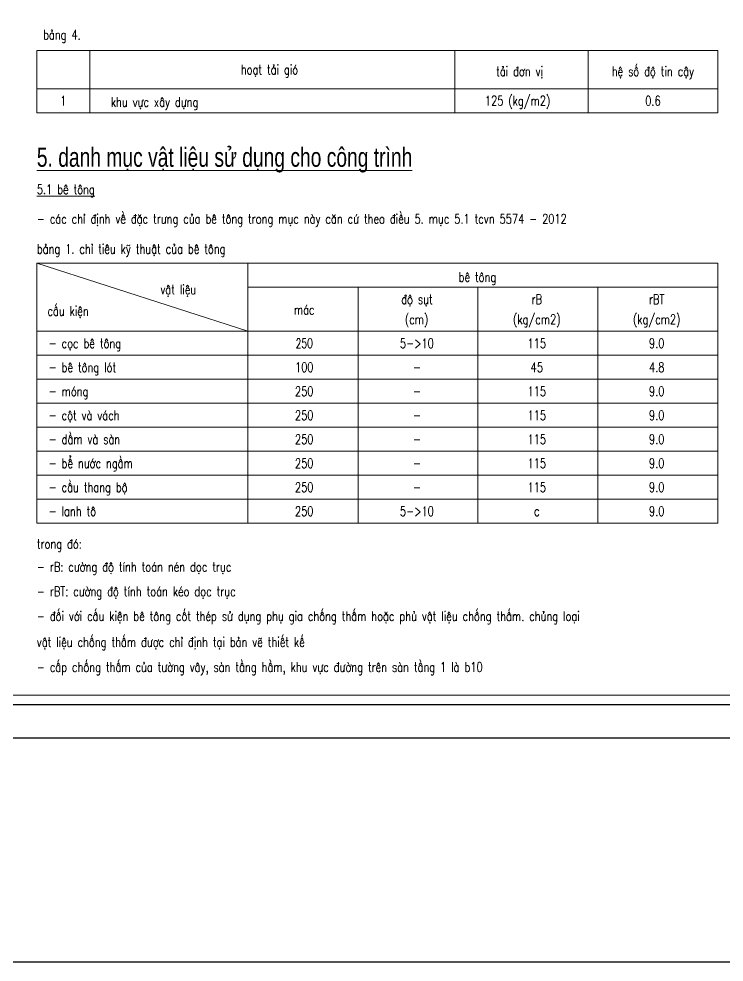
# Model space of a CAD drawing. Extents: x -1855204 to -1466800, y -1308584 to -996495.
# Drawn here: x -1774664 to -1759957, y -1051774 to -1032111 of the extents above; entities that cross this region are included whole.
import ezdxf
from ezdxf.enums import TextEntityAlignment as Align

# ---------------------------------------------------------------- set-up
doc = ezdxf.new("R2010")
doc.units = 0
doc.header["$LTSCALE"] = 150
doc.layers.get('Defpoints').update_dxf_attribs({"lineweight": 18})
for name, color, linetype, lineweight in [('05.Text', 253, 'Continuous', 18), ('11.Khung bo', 32, 'Continuous', 50), ('12.Khung', 36, 'Continuous', 25), ('KCVN-THAY', 7, 'Continuous', 25), ('LS-TEXT', 60, 'Continuous', 20), ('LS-THAY', 7, 'Continuous', 20)]:
    doc.layers.add(name, color=color, linetype=linetype, lineweight=lineweight)
doc.styles.add('KCVN-LEADER', font='vnromadi.shx', dxfattribs={"width": 0.7, "height": 4})
doc.styles.add('LS.TEXT1', font='vnsimli.shx', dxfattribs={"width": 0.7, "height": 220})
doc.styles.add('vnsimpli', font='vnsimli.shx', dxfattribs={"width": 0.75})

# ---------------------------------------------------------------- blocks, each defined once
blk = doc.blocks.new('*U4')
at = {"layer": 'KCVN-THAY', "color": 140}
blk.add_lwpolyline([(214871.76, 86966.68), (215381.8, 86966.68), (215381.8, 86579.68), (214871.76, 86579.68)], close=True, dxfattribs=at)
blk = doc.blocks.new('100')
at = {"layer": '11.Khung bo', "const_width": 26.7}
blk.add_lwpolyline([(1860913, -945240), (1860913, -916940), (1896063, -916940), (1896063, -945240)], close=True, dxfattribs=at)
at = {"layer": '12.Khung', "color": 1}
blk.add_lwpolyline([(1901579, -945940), (1901579, -916240), (1859580, -916240), (1859580, -945940)], close=True, dxfattribs=at)

msp = doc.modelspace()

# ---------------------------------------------------------------- linework, layer by layer
at = {"layer": 'LS-THAY'}
for p, q in [((-1774288.5, -1032768.1), (-1774288.5, -1034068.1)), ((-1774288.5, -1032768.1), (-1760091.5, -1032768.1)), ((-1774288.5, -1032768.1), (-1760091.5, -1032768.1)), ((-1773183.3, -1032768.1), (-1773183.3, -1034068.1)), ((-1765572.7, -1032768.1), (-1765572.7, -1034068.1)), ((-1762791.5, -1032768.1), (-1762791.5, -1034068.1)), ((-1760091.5, -1032768.1), (-1760091.5, -1034068.1)), ((-1774288.5, -1034068.1), (-1760091.5, -1034068.1)), ((-1774288.5, -1037206.1), (-1760091.5, -1037206.1)), ((-1774288.5, -1037206.1), (-1769891.5, -1038624.4)), ((-1774288.5, -1037206.1), (-1774288.5, -1042624.4)), ((-1769891.5, -1037206.1), (-1769891.5, -1042624.4)), ((-1760091.5, -1037206.1), (-1760091.5, -1042624.4)), ((-1769891.5, -1037706.1), (-1760091.5, -1037706.1)), ((-1767591.5, -1037706.1), (-1767591.5, -1042624.4)), ((-1765091.5, -1037706.1), (-1765091.5, -1042624.4)), ((-1762591.5, -1037706.1), (-1762591.5, -1042624.4)), ((-1774288.5, -1038624.4), (-1760091.5, -1038624.4)), ((-1774288.5, -1038624.4), (-1760091.5, -1038624.4)), ((-1774288.5, -1042624.4), (-1760091.5, -1042624.4))]:
    msp.add_line(p, q, dxfattribs=at)
at = {"layer": 'LS-THAY', "ltscale": 2}
for p, q in [((-1774288.5, -1033568.1), (-1760091.5, -1033568.1)), ((-1774288.5, -1039124.4), (-1760091.5, -1039124.4)), ((-1774288.5, -1039624.4), (-1760091.5, -1039624.4)), ((-1774288.5, -1040124.4), (-1760091.5, -1040124.4)), ((-1774288.5, -1040624.4), (-1760091.5, -1040624.4)), ((-1774288.5, -1041124.4), (-1760091.5, -1041124.4)), ((-1774288.5, -1041624.4), (-1760091.5, -1041624.4)), ((-1774288.5, -1042124.4), (-1760091.5, -1042124.4))]:
    msp.add_line(p, q, dxfattribs=at)
at = {"layer": 'LS-THAY', "color": 140}
for points in [[(-1855203.7, -1013074.3), (-1466800.6, -1013073.8), (-1466800.6, -1051773.8), (-1855203.7, -1051773.8)], [(-1855203.6, -1051773.5), (-1466800.5, -1051773), (-1466800.3, -1102777.6), (-1855203.4, -1102778.1)]]:
    msp.add_lwpolyline(points, close=True, dxfattribs=at)
at = {"layer": 'LS-THAY'}
msp.add_lwpolyline([(-1791483.8, -1018838.5), (-1758594.4, -1018838.5), (-1758594.4, -1046205.7), (-1791483.8, -1046205.7)], close=True, dxfattribs=at)

# ---------------------------------------------------------------- block references
at = {"layer": '05.Text', "xscale": 0.991454545641318, "yscale": 0.991454545641318, "zscale": 0.9914545456793755}
msp.add_blockref('100', (-3637972.1, -109244.3), dxfattribs=at)
at = {"layer": 'Defpoints', "xscale": 100, "yscale": 100, "zscale": 100}
msp.add_blockref('*U4', (-23285750.8, -9709741.3), dxfattribs=at)
msp.add_blockref('*U4', (-23285750.8, -9709741.3), dxfattribs=at)

# ---------------------------------------------------------------- texts
at = {"layer": 'LS-TEXT', "style": 'vnsimpli', "width": 0.75}
for s, p in [('b¶ng 4.', (-1773765.9, -1032441.3)), ('ho¹t t¶i giã', (-1769437.6, -1033168.1)), ('hÖ sè ®é tin cËy', (-1761441.5, -1033203.7)), ('t¶i ®¬n vÞ', (-1764222.7, -1033203.7)), ('1', (-1773735.9, -1033818.1)), ('125 (kg/m2)', (-1764263.7, -1033818.1)), ('0.6', (-1761441.5, -1033818.1)), ('bª t«ng', (-1765100.3, -1037491.7)), ('®é sôt', (-1766362.7, -1037956.1)), ('rB', (-1763862.7, -1037956.1)), ('rBT', (-1761362.7, -1037956.1)), ('m¸c', (-1768712.7, -1038173.4)), ('(cm)', (-1766369.4, -1038374.4)), ('(kg/cm2)', (-1763862.7, -1038374.4)), ('(kg/cm2)', (-1761362.7, -1038374.4)), ('5->10', (-1766362.7, -1038874.4)), ('115', (-1763862.7, -1038874.4)), ('9.0', (-1761362.7, -1038874.4)), ('100', (-1768712.7, -1039374.4)), ('45', (-1763862.7, -1039374.4)), ('4.8', (-1761362.7, -1039374.4)), ('-', (-1766362.7, -1039374.4)), ('250', (-1768712.7, -1039874.4)), ('115', (-1763862.7, -1039874.4)), ('9.0', (-1761362.7, -1039874.4)), ('-', (-1766362.7, -1039874.4)), ('250', (-1768712.7, -1040374.4)), ('115', (-1763862.7, -1040374.4)), ('9.0', (-1761362.7, -1040374.4)), ('-', (-1766362.7, -1040374.4)), ('250', (-1768712.7, -1040874.4)), ('-', (-1766362.7, -1040874.4)), ('115', (-1763862.7, -1040874.4)), ('9.0', (-1761362.7, -1040874.4)), ('250', (-1768712.7, -1041374.4)), ('115', (-1763862.7, -1041374.4)), ('9.0', (-1761362.7, -1041374.4)), ('-', (-1766362.7, -1041374.4)), ('250', (-1768712.7, -1041874.4)), ('-', (-1766362.7, -1041874.4)), ('115', (-1763862.7, -1041874.4)), ('9.0', (-1761362.7, -1041874.4)), ('250', (-1768712.7, -1042374.4)), ('5->10', (-1766362.7, -1042374.4)), ('9.0', (-1761362.7, -1042374.4)), ('c', (-1763862.7, -1042374.4))]:
    msp.add_text(s, height=200, dxfattribs=at).set_placement(p, align=Align.MIDDLE_CENTER)
for s, p in [('khu vùc x©y dùng', (-1772746.6, -1033943.1)), ('b¶ng 1. chØ tiªu kü thuËt cña bª t«ng', (-1774288.5, -1037006.1)), ('vËt liÖu', (-1771711.7, -1037852.3)), ('cÊu kiÖn', (-1774067.7, -1038300))]:
    msp.add_text(s, height=200, dxfattribs=at).set_placement(p)
at = {"layer": 'LS-TEXT', "color": 60, "style": 'KCVN-LEADER', "width": 0.75}
msp.add_text('%%U5. danh môc vËt liÖu sö dông cho c«ng tr×nh', height=400, dxfattribs=at).set_placement((-1774288.5, -1035194.8))
at = {"layer": 'LS-TEXT', "style": 'vnsimpli', "width": 0.75}
for s, p in [('%%U5.1 bª t«ng', (-1774288.5, -1035664.1)), ('- c¸c chØ ®Þnh vÒ ®Æc tr\xadng cña bª t«ng trong môc nµy c¨n cø theo ®iÒu 5. môc 5.1 tcvn 5574 - 2012', (-1774288.5, -1036279.9)), ('- cäc bª t«ng', (-1774042.5, -1038874.4)), ('- bª t«ng lãt ', (-1774042.5, -1039374.4)), ('- mãng', (-1774042.5, -1039874.4)), ('- cét vµ v¸ch', (-1774042.5, -1040374.4)), ('- dÇm vµ sµn', (-1774042.5, -1040874.4)), ('- bÓ n\xadíc ngÇm', (-1774042.5, -1041374.4)), ('- cÇu thang bé', (-1774042.5, -1041874.4)), ('- lanh t«', (-1774042.5, -1042374.4)), ('trong ®ã:', (-1774288.5, -1043054.9)), ('- rB: c\xadêng ®é tÝnh to¸n nÐn däc trôc', (-1774288.5, -1043534)), ('- rBT: c\xadêng ®é tÝnh to¸n kÐo däc trôc', (-1774288.5, -1044046.8)), ('- ®èi víi cÊu kiÖn bª t«ng cèt thÐp sö dông phô gia chèng thÊm hoÆc phñ vËt liÖu chèng thÊm. chñng lo¹i', (-1774288.5, -1044562.5)), ('vËt liÖu chèng thÊm ®\xadîc chØ ®Þnh t¹i b¶n vÏ thiÕt kÕ', (-1774288.5, -1045101.7)), ('- cÊp chèng thÊm cña t\xadêng v©y, sµn tÇng hÇm, khu vùc ®\xadêng trªn sµn tÇng 1 lµ b10', (-1774288.5, -1045622.4))]:
    msp.add_text(s, height=200, dxfattribs=at).set_placement(p, align=Align.MIDDLE_LEFT)
at = {"layer": 'LS-TEXT', "color": 60, "style": 'LS.TEXT1', "width": 0.7}
msp.add_text('250', height=200, dxfattribs=at).set_placement((-1768712.7, -1038874.4), align=Align.MIDDLE_CENTER)

doc.saveas('drawing.dxf')
